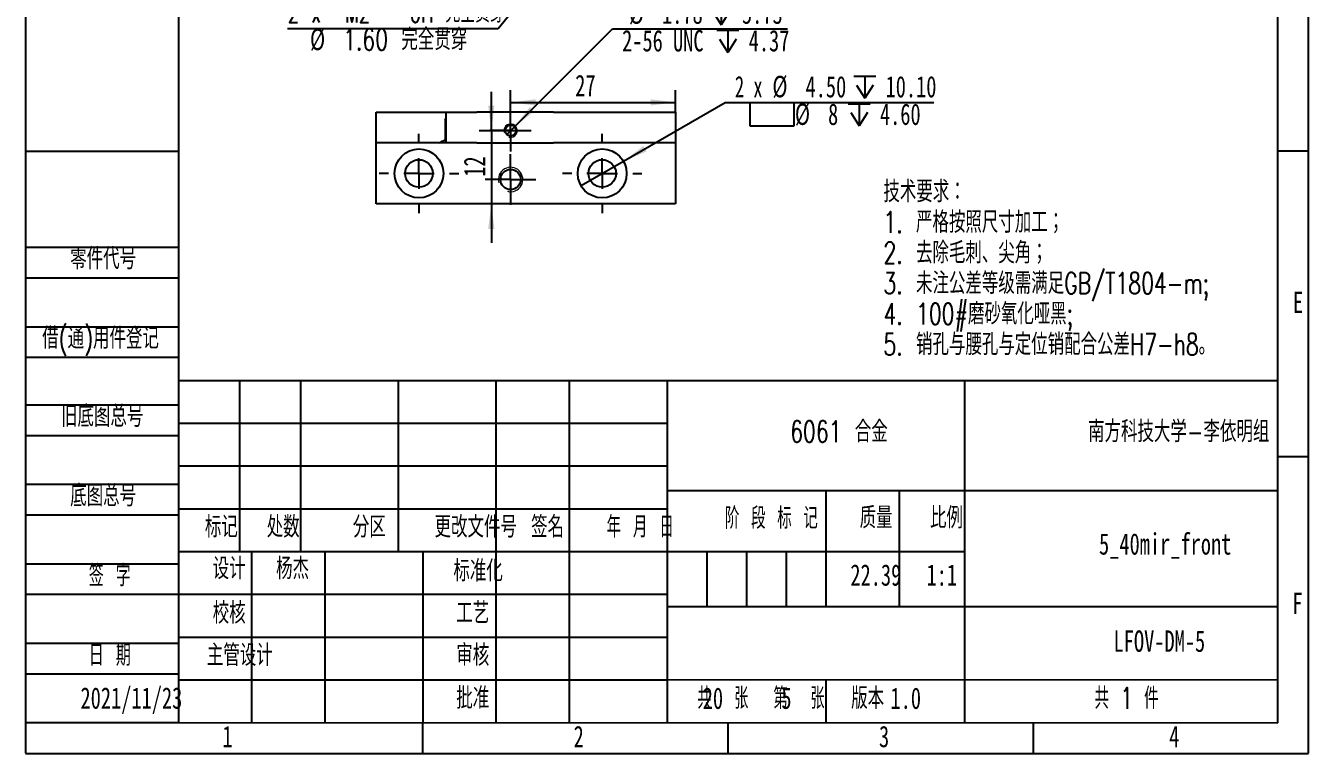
# Model space of a CAD drawing. Header units: millimetres. Extents: x 0 to 210, y 0 to 297.
# Drawn here: x 0 to 210, y 0 to 119.1 of the extents above; entities that cross this region are included whole.
import ezdxf

# ---------------------------------------------------------------- set-up
doc = ezdxf.new("R2010")
doc.units = ezdxf.units.MM
doc.layers.add('图框', color=7, linetype='Continuous')
doc.layers.add('图纸格式', color=7, linetype='Continuous')
doc.layers.add('根据设置的颜色创建', color=7, linetype='Continuous', lineweight=25)
doc.styles.add('SLDTEXTSTYLE0', font='TXT', dxfattribs={"width": 0.7, "bigfont": 'bigfont'})
doc.styles.add('SLDTEXTSTYLE1', font='TXT', dxfattribs={"width": 0.62, "bigfont": 'bigfont'})
doc.styles.add('SLDTEXTSTYLE2', font='TXT', dxfattribs={"width": 0.614286, "bigfont": 'bigfont'})
doc.styles.add('SLDTEXTSTYLE3', font='TXT', dxfattribs={"width": 0.6, "bigfont": 'bigfont'})
doc.styles.add('SLDTEXTSTYLE4', font='TXT', dxfattribs={"width": 0.633333, "bigfont": 'bigfont'})
doc.styles.add('SLDTEXTSTYLE5', font='TXT', dxfattribs={"width": 0.7})
doc.styles.add('SLDTEXTSTYLE7', font='TXT', dxfattribs={"width": 0.629412, "bigfont": 'bigfont'})
doc.styles.add('SLDTEXTSTYLE8', font='TXT', dxfattribs={"width": 0.633333})
doc.dimstyles.new('SLDDIMSTYLE14', dxfattribs={"dimtxt": 3.5, "dimasz": 4.08, "dimexe": 0, "dimexo": 0.0625, "dimgap": 0.875, "dimtad": 0, "dimtih": 1, "dimtoh": 1, "dimrnd": 1e-09, "dimzin": 4, "dimdsep": 46, "dimtxsty": 'SLDTEXTSTYLE5', "dimblk1": 'NONE', "dimsah": 1, "dimcen": 0, "dimadec": 0, "dimazin": 1, "dimtfac": 1, "dimtmove": 0, "dimatfit": 3, "dimldrblk": 'NONE', "dimfxl": 0, "dimfrac": 2, "dimtolj": 1, "dimtzin": 12, "dimarcsym": 0})
doc.dimstyles.new('SLDDIMSTYLE2', dxfattribs={"dimtxt": 3.5, "dimasz": 4.08, "dimexe": 0, "dimexo": 0.0625, "dimgap": 0.875, "dimtad": 2, "dimrnd": 1e-09, "dimzin": 12, "dimdsep": 46, "dimtxsty": 'SLDTEXTSTYLE5', "dimsah": 1, "dimcen": 0.09, "dimadec": 0, "dimazin": 3, "dimtfac": 1, "dimtofl": 0, "dimtmove": 0, "dimatfit": 3, "dimfxl": 0, "dimfrac": 2, "dimtolj": 1, "dimtzin": 12, "dimarcsym": 0})
doc.dimstyles.new('SLDDIMSTYLE3', dxfattribs={"dimtxt": 3.5, "dimasz": 4.08, "dimexe": 0, "dimexo": 0.0625, "dimgap": 0.875, "dimtad": 2, "dimrnd": 1e-09, "dimzin": 12, "dimdsep": 46, "dimtxsty": 'SLDTEXTSTYLE5', "dimsah": 1, "dimcen": 0.09, "dimadec": 0, "dimazin": 3, "dimtfac": 1, "dimtmove": 0, "dimatfit": 0, "dimfxl": 0, "dimfrac": 2, "dimtolj": 1, "dimtzin": 12, "dimarcsym": 0})
doc.dimstyles.new('SLDDIMSTYLE5', dxfattribs={"dimtxt": 3.5, "dimasz": 4.08, "dimexe": 0, "dimexo": 0.0625, "dimgap": 0.875, "dimtad": 0, "dimtih": 1, "dimtoh": 1, "dimdec": 6, "dimrnd": 1e-09, "dimzin": 12, "dimdsep": 46, "dimtxsty": 'SLDTEXTSTYLE5', "dimblk1": 'NONE', "dimsah": 1, "dimcen": 0, "dimadec": 0, "dimazin": 3, "dimtfac": 1, "dimtmove": 0, "dimatfit": 3, "dimldrblk": 'NONE', "dimfxl": 0, "dimfrac": 2, "dimtolj": 1, "dimtzin": 12, "dimarcsym": 0})
doc.dimstyles.new('SLDDIMSTYLE9', dxfattribs={"dimtxt": 3.5, "dimasz": 4.08, "dimexe": 0, "dimexo": 0.0625, "dimgap": 0.875, "dimtad": 0, "dimtih": 1, "dimtoh": 1, "dimrnd": 1e-09, "dimzin": 12, "dimdsep": 46, "dimtxsty": 'SLDTEXTSTYLE5', "dimblk1": 'NONE', "dimsah": 1, "dimcen": 0, "dimadec": 0, "dimazin": 3, "dimtfac": 1, "dimtmove": 0, "dimatfit": 3, "dimldrblk": 'NONE', "dimfxl": 0, "dimfrac": 2, "dimtolj": 1, "dimtzin": 12, "dimarcsym": 0})

# ---------------------------------------------------------------- blocks, each defined once
blk = doc.blocks.new('SW_NOTE_0')
at = {"layer": '图纸格式', "color": 0, "char_height": 3.5, "attachment_point": 1, "style": 'SLDTEXTSTYLE0'}
for s, insert in [('技术要求：', (0, 4.51)), ('1. 严格按照尺寸加工；', (0, -0.49)), ('2. 去除毛刺、尖角；', (0, -5.49)), ('3. 未注公差等级需满足GB/T1804-m;', (0, -10.49)), ('4. 100#磨砂氧化哑黑;', (0, -15.49)), ('5. 销孔与腰孔与定位销配合公差H7-h8。', (0, -20.49))]:
    blk.add_mtext(s, dxfattribs=dict(at, insert=insert))
blk = doc.blocks.new('_D_13')
at = {"layer": '根据设置的颜色创建'}
for p, q in [((100.54, 147.19), (77.36, 118.56)), ((101.55, 148.43), (100.54, 147.19)), ((77.36, 118.56), (42.89, 118.56))]:
    blk.add_line(p, q, dxfattribs=at)
blk.add_solid([(100.54, 147.19), (97.58, 144.34), (98.37, 143.7)], dxfattribs=at)
at = {"layer": '根据设置的颜色创建', "char_height": 3.5, "attachment_point": 1}
for s, insert, style in [('2 x  M2 - 6H 完全贯穿', (42.89, 123.07), 'SLDTEXTSTYLE7'), ('%%c', (46.55, 118.57), 'SLDTEXTSTYLE5'), ('1.60 完全贯穿', (51.98, 118.56), 'SLDTEXTSTYLE0')]:
    blk.add_mtext(s, dxfattribs=dict(at, insert=insert, style=style))
blk = doc.blocks.new('_None')
blk = doc.blocks.new('SW_SYMBOL_HOLE_DEPTH')
at = {"layer": '根据设置的颜色创建', "color": 0}
for p, q in [((0, 875), (800, 875)), ((100, 555), (400, 75)), ((400, 875), (400, 75)), ((700, 555), (400, 75))]:
    blk.add_line(p, q, dxfattribs=at)
blk = doc.blocks.new('SW_SYMBOL_HOLE_SPOT')
at = {"layer": '根据设置的颜色创建', "color": 0}
for p, q in [((0, 875), (0, 75)), ((1600, 75), (1600, 875)), ((0, 75), (1600, 75))]:
    blk.add_line(p, q, dxfattribs=at)
blk = doc.blocks.new('_D_38')
at = {"layer": '根据设置的颜色创建'}
for p, q in [((97.86, 96.88), (114.53, 106.51)), ((114.53, 106.51), (148.67, 106.51)), ((90.93, 92.88), (97.86, 96.88))]:
    blk.add_line(p, q, dxfattribs=at)
blk.add_solid([(97.86, 96.88), (101.65, 98.48), (101.14, 99.36)], dxfattribs=at)
at = {"layer": '根据设置的颜色创建', "xscale": 0.004511737089201878, "yscale": 0.004511737089201878, "zscale": 0.004511737089201878}
for name, p in [('SW_SYMBOL_HOLE_DEPTH', (135.57, 106.84)), ('SW_SYMBOL_HOLE_SPOT', (118.58, 102.33)), ('SW_SYMBOL_HOLE_DEPTH', (134.65, 102.33))]:
    blk.add_blockref(name, p, dxfattribs=at)
at = {"layer": '根据设置的颜色创建', "char_height": 3.5, "attachment_point": 1}
for s, insert, style in [('2 x', (116.12, 110.83), 'SLDTEXTSTYLE8'), ('%%c', (122.25, 110.85), 'SLDTEXTSTYLE5'), ('4.50', (127.68, 110.83), 'SLDTEXTSTYLE5'), ('10.10', (140.78, 110.83), 'SLDTEXTSTYLE5'), ('%%c', (125.94, 106.33), 'SLDTEXTSTYLE5'), ('8', (131.37, 106.32), 'SLDTEXTSTYLE5'), ('4.60', (139.86, 106.32), 'SLDTEXTSTYLE5')]:
    blk.add_mtext(s, dxfattribs=dict(at, insert=insert, style=style))
blk = doc.blocks.new('_D_39')
at = {"layer": '根据设置的颜色创建'}
for p, q in [((79.39, 105.27), (79.39, 108.51)), ((106.39, 104.88), (106.39, 108.51)), ((79.39, 106.51), (106.39, 106.51))]:
    blk.add_line(p, q, dxfattribs=at)
for points in [[(79.39, 106.51), (83.47, 106), (83.47, 107.02)], [(106.39, 106.51), (102.31, 107.02), (102.31, 106)]]:
    blk.add_solid(points, dxfattribs=at)
at = {"layer": '根据设置的颜色创建', "insert": (89.97, 111.02), "char_height": 3.5, "attachment_point": 1, "style": 'SLDTEXTSTYLE5'}
blk.add_mtext('27', dxfattribs=at)
blk = doc.blocks.new('_D_40')
at = {"layer": '根据设置的颜色创建'}
for p, q in [((76.24, 101.88), (76.24, 108.23)), ((79.39, 101.88), (74.24, 101.88)), ((76.24, 101.88), (76.24, 89.88)), ((76.24, 89.88), (76.24, 83.53))]:
    blk.add_line(p, q, dxfattribs=at)
for points in [[(76.24, 101.88), (76.75, 105.96), (75.73, 105.96)], [(76.24, 89.88), (75.73, 85.8), (76.75, 85.8)]]:
    blk.add_solid(points, dxfattribs=at)
at = {"layer": '根据设置的颜色创建', "insert": (71.73, 94.34), "char_height": 3.5, "attachment_point": 1, "rotation": 90, "style": 'SLDTEXTSTYLE5'}
blk.add_mtext('12', dxfattribs=at)
blk = doc.blocks.new('_D_41')
at = {"layer": '根据设置的颜色创建'}
for p, q in [((80.02, 102.51), (96.06, 118.54)), ((96.06, 118.54), (124.74, 118.54)), ((78.77, 101.26), (80.02, 102.51))]:
    blk.add_line(p, q, dxfattribs=at)
blk.add_solid([(80.02, 102.51), (83.27, 105.04), (82.55, 105.76)], dxfattribs=at)
at = {"layer": '根据设置的颜色创建', "xscale": 0.004511737089201878, "yscale": 0.004511737089201878, "zscale": 0.004511737089201878}
for p in [(112.06, 118.88), (113.17, 114.36)]:
    blk.add_blockref('SW_SYMBOL_HOLE_DEPTH', p, dxfattribs=at)
at = {"layer": '根据设置的颜色创建', "char_height": 3.5, "attachment_point": 1, "style": 'SLDTEXTSTYLE5'}
for s, insert in [('%%c', (98.76, 122.88)), ('1.78', (104.18, 122.87)), ('5.73', (117.27, 122.87)), ('2-56 UNC', (97.65, 118.35)), ('4.37', (118.38, 118.35))]:
    blk.add_mtext(s, dxfattribs=dict(at, insert=insert))
blk = doc.blocks.new('SW_CENTERMARKSYMBOL_9')
at = {"layer": '根据设置的颜色创建', "color": 0}
for p, q in [((0, 2.5), (0, 3.389)), ((0, 0), (0, 2.5)), ((-2.5, 0), (-3.389, 0)), ((0, 0), (-2.5, 0)), ((0, 0), (0, -2.5)), ((0, 0), (2.5, 0)), ((2.5, 0), (3.389, 0)), ((0, -2.5), (0, -3.389))]:
    blk.add_line(p, q, dxfattribs=at)
blk = doc.blocks.new('SW_CENTERMARKSYMBOL_10')
at = {"layer": '根据设置的颜色创建', "color": 0}
for p, q in [((0, 5), (0, 6.5)), ((0, 0), (0, 2.5)), ((-5, 0), (-6.5, 0)), ((0, 0), (-2.5, 0)), ((0, 0), (0, -2.5)), ((0, 0), (2.5, 0)), ((5, 0), (6.5, 0)), ((0, -5), (0, -6.5))]:
    blk.add_line(p, q, dxfattribs=at)
blk = doc.blocks.new('SW_CENTERMARKSYMBOL_11')
at = {"layer": '根据设置的颜色创建', "color": 0}
for p, q in [((0, 5), (0, 6.5)), ((0, 0), (0, 2.5)), ((-5, 0), (-6.5, 0)), ((0, 0), (-2.5, 0)), ((0, 0), (0, -2.5)), ((0, 0), (2.5, 0)), ((5, 0), (6.5, 0)), ((0, -5), (0, -6.5))]:
    blk.add_line(p, q, dxfattribs=at)
blk = doc.blocks.new('SW_CENTERMARKSYMBOL_12')
at = {"layer": '根据设置的颜色创建', "color": 0}
for p, q in [((0, 2.5), (0, 4.15)), ((0, 0), (0, 2.5)), ((-2.5, 0), (-4.15, 0)), ((0, 0), (-2.5, 0)), ((0, 0), (0, -2.5)), ((0, 0), (2.5, 0)), ((2.5, 0), (4.15, 0)), ((0, -2.5), (0, -4.15))]:
    blk.add_line(p, q, dxfattribs=at)

msp = doc.modelspace()

# ---------------------------------------------------------------- linework, layer by layer
at = {"color": 7, "linetype": 'Continuous', "lineweight": 25}
for p, q in [((57.3947794, 99.8836063), (57.3947794, 104.8836063)), ((57.3947794, 104.8836063), (68.8547794, 104.8836063)), ((68.6705079, 103.8836063), (68.6705079, 100.3836063)), ((68.6705079, 103.8836063), (68.8547794, 103.8836063)), ((68.8547794, 99.8836063), (68.8547794, 104.8836063)), ((68.8547794, 104.8836063), (73.8547794, 104.8836063)), ((86.3947794, 104.8836063), (73.8547794, 104.8836063)), ((86.3947794, 104.8836063), (106.3947794, 104.8836063)), ((106.3947794, 104.8836063), (106.3947794, 99.8836063)), ((67.7603477, 99.8836063), (57.3947794, 99.8836063)), ((57.3947794, 89.8836063), (57.3947794, 99.8836063)), ((68.8547794, 99.8836063), (67.7603477, 99.8836063)), ((68.6705079, 100.3836063), (68.8547794, 100.3836063)), ((73.8547794, 99.8836063), (68.8547794, 99.8836063)), ((73.8547794, 99.8836063), (86.3947794, 99.8836063)), ((106.3947794, 99.8836063), (86.3947794, 99.8836063)), ((106.3947794, 99.8836063), (106.3947794, 89.8836063)), ((106.3947794, 89.8836063), (57.3947794, 89.8836063))]:
    msp.add_line(p, q, dxfattribs=at)
for centre, radius in [((79.3947794, 101.8836063), 0.889), ((64.3947794, 94.8836063), 4), ((94.3947794, 94.8836063), 4), ((64.3947794, 94.8836063), 2.25), ((94.3947794, 94.8836063), 2.25), ((79.3947794, 93.8836063), 1.65)]:
    msp.add_circle(centre, radius, dxfattribs=at)
at = {"color": 7, "linetype": 'Continuous', "lineweight": 18}
for centre, radius in [((79.3947794, 101.8836063), 1.0922), ((79.3947794, 93.8836063), 2)]:
    msp.add_arc(centre, radius, 255, 195, dxfattribs=at)
at = {"color": 7, "linetype": 'Continuous', "lineweight": 25}
msp.add_open_spline([(67.7603477, 99.8836063), (68.061972, 100.0539572), (68.3652934, 100.2207604), (68.6705079, 100.3836063)], degree=3, dxfattribs=at)
at = {"layer": '图框'}
for p, q in [((0, 297), (0, 0)), ((210, 0), (210, 297)), ((0, 98.5), (25, 98.5)), ((210, 98.5), (205, 98.5)), ((0, 82.7905937), (25, 82.7905937)), ((0, 77.7905937), (25, 77.7905937)), ((0, 69.7905937), (25, 69.7905937)), ((0, 64.7905937), (25, 64.7905937)), ((25.0132567, 61.0216466), (24.9981028, 5.0216486)), ((0, 57), (25, 57)), ((25, 54), (105, 54)), ((0, 52), (25, 52)), ((210, 48.5), (205, 48.5)), ((25, 47), (105, 47)), ((0, 44), (25, 44)), ((0, 39), (25, 39)), ((111.5, 33), (111.5, 24)), ((118, 33), (118, 24)), ((124.5, 33), (124.5, 24)), ((0, 31), (25, 31)), ((0, 26), (25, 26)), ((0, 18), (25, 18)), ((0, 13), (25, 13)), ((-0.0018962, 5.0284138), (24.9981028, 5.0216486)), ((64.9999923, -0.0284139), (64.9999923, 4.9715861)), ((153.6900128, 4.9971558), (153.6900128, 4.986824)), ((165, -0.0284139), (165, 4.9837635)), ((-0.0000077, -0.0284139), (209.9999923, -0.0284139))]:
    msp.add_line(p, q, dxfattribs=at)
at = {"layer": '图框', "lineweight": 25}
for p, q in [((25, 292), (25, 5)), ((205, 4.9729393), (205, 292)), ((25, 61), (205, 61)), ((35, 61), (35, 33)), ((45, 61), (45, 33)), ((61, 61), (61, 33)), ((77, 61), (77, 5)), ((89, 61), (89, 5)), ((105, 61), (105, 4.9999997)), ((153.6900128, 60.9868322), (153.6900128, 4.9971558)), ((105, 43), (205, 43)), ((131, 43), (131, 24)), ((143, 43), (143, 24)), ((25, 40), (105, 40)), ((25, 33), (105, 33)), ((37, 33), (37, 5)), ((49, 33), (49, 5)), ((64.9999923, 32.9715861), (64.9999923, 4.9715861)), ((105.013297, 32.9868281), (153.6900128, 32.9868281)), ((25, 26), (105, 26)), ((105, 24), (205, 24)), ((25, 19), (105, 19)), ((24.9999971, 12.0216484), (105, 12.0216484)), ((105, 12.0216484), (205, 12.0487089)), ((131, 12.0286841), (131, 4.992964)), ((24.9981028, 5.0216486), (205, 4.9729393)), ((114.9990514, -0.0284139), (114.9990514, 4.997294))]:
    msp.add_line(p, q, dxfattribs=at)

# ---------------------------------------------------------------- block references
at = {"layer": '图纸格式'}
msp.add_blockref('SW_NOTE_0', (140.4315791, 89.1507935), dxfattribs=at)
at = {"layer": '根据设置的颜色创建'}
for name, p in [('SW_CENTERMARKSYMBOL_9', (79.3947794, 101.8836063)), ('SW_CENTERMARKSYMBOL_11', (64.3947794, 94.8836063)), ('SW_CENTERMARKSYMBOL_10', (94.3947794, 94.8836063)), ('SW_CENTERMARKSYMBOL_12', (79.3947794, 93.8836063))]:
    msp.add_blockref(name, p, dxfattribs=at)

# ---------------------------------------------------------------- texts
at = {"layer": '图框', "char_height": 3.5}
for s, insert, attachment_point, style in [('零件代号', (7.2921167, 82.703292), 1, 'SLDTEXTSTYLE0'), ('E', (208.3178819, 75.5357757), 2, 'SLDTEXTSTYLE5'), ('借(通)用件登记', (2.7046163, 69.6777326), 1, 'SLDTEXTSTYLE0'), ('旧底图总号', (5.7921164, 56.9053), 1, 'SLDTEXTSTYLE0'), ('6061 合金', (133.1513393, 54.3990529), 2, 'SLDTEXTSTYLE0'), ('南方科技大学-李依明组', (188.7790183, 54.3990529), 2, 'SLDTEXTSTYLE0'), ('底图总号', (7.2921167, 43.8852641), 1, 'SLDTEXTSTYLE0'), ('阶 段 标 记', (122.0830501, 40.2162471), 2, 'SLDTEXTSTYLE2'), ('质量', (139.226661, 40.2861817), 2, 'SLDTEXTSTYLE0'), ('比例', (150.7591423, 40.2861817), 2, 'SLDTEXTSTYLE0'), ('标记', (32.0401075, 38.7885598), 2, 'SLDTEXTSTYLE0'), ('处数', (42.160637, 38.7885598), 2, 'SLDTEXTSTYLE0'), ('分区', (56.2599008, 38.7885598), 2, 'SLDTEXTSTYLE0'), ('更改文件号', (73.6804743, 38.7885598), 2, 'SLDTEXTSTYLE0'), ('签名', (85.4411077, 38.7885598), 2, 'SLDTEXTSTYLE0'), ('年 月 日', (100.6172965, 38.7885598), 2, 'SLDTEXTSTYLE1'), ('5_40mir_front', (186.5635669, 35.9934112), 2, 'SLDTEXTSTYLE5'), ('设计', (33.310827, 31.9727612), 2, 'SLDTEXTSTYLE0'), ('杨杰', (43.691887, 31.9727615), 2, 'SLDTEXTSTYLE0'), ('标准化', (74.0740412, 31.5920386), 2, 'SLDTEXTSTYLE0'), ('签 字', (13.7674931, 30.806994), 2, 'SLDTEXTSTYLE4'), ('22.39', (139.1880273, 30.9083536), 2, 'SLDTEXTSTYLE5'), ('1:1', (149.9862256, 30.9083536), 2, 'SLDTEXTSTYLE5'), ('F', (208.2243055, 26.2857757), 2, 'SLDTEXTSTYLE5'), ('校核', (33.310827, 24.7021677), 2, 'SLDTEXTSTYLE0'), ('工艺', (73.1966105, 24.7021677), 2, 'SLDTEXTSTYLE0'), ('LFOV-DM-5', (185.6120044, 20.0842047), 2, 'SLDTEXTSTYLE5'), ('日 期', (13.7674931, 17.7869982), 2, 'SLDTEXTSTYLE4'), ('主管设计', (35.0608271, 17.7879105), 2, 'SLDTEXTSTYLE0'), ('审核', (73.1966105, 17.7973832), 2, 'SLDTEXTSTYLE0'), ('2021/11/23', (17.3105192, 10.7783984), 2, 'SLDTEXTSTYLE5'), ('批准', (73.199041, 10.7783982), 2, 'SLDTEXTSTYLE0'), ('共  张', (114.1366995, 10.7483197), 2, 'SLDTEXTSTYLE3'), ('20', (110.8485013, 10.74832), 1, 'SLDTEXTSTYLE5'), ('第  张', (126.6114846, 10.7483197), 2, 'SLDTEXTSTYLE3'), ('5', (123.7235415, 10.74832), 1, 'SLDTEXTSTYLE5'), ('版本', (137.8522733, 10.7483197), 2, 'SLDTEXTSTYLE0'), ('1.0', (141.5890189, 10.74832), 1, 'SLDTEXTSTYLE5'), ('共 1 件', (174.9856153, 10.7483197), 1, 'SLDTEXTSTYLE1'), ('1', (33.0444444, 4.4756795), 2, 'SLDTEXTSTYLE5'), ('2', (90.5444444, 4.4756795), 2, 'SLDTEXTSTYLE5'), ('3', (140.5444444, 4.4756795), 2, 'SLDTEXTSTYLE5'), ('4', (188.0444444, 4.4756795), 2, 'SLDTEXTSTYLE5')]:
    msp.add_mtext(s, dxfattribs=dict(at, insert=insert, attachment_point=attachment_point, style=style))

# ---------------------------------------------------------------- dimensions: what is measured, and where the dimension line sits
at = {"layer": '根据设置的颜色创建'}
dim = msp.add_diameter_dim_2p(p1=(101.5488313, 148.4301416), p2=(100.5419978, 147.186644), text='2 x  M2 - 6H 完全贯穿\\P%%c 1.60 完全贯穿\\P', dimstyle='SLDDIMSTYLE5', override={"dimpost": '<>'}, dxfattribs=at)
dim.commit()
dim.dimension.update_dxf_attribs({"geometry": '_D_13', "text_midpoint": (59.3321298, 118.468074), "dimtype": 163})
for p1, p2, text, dimstyle, picture, middle in [((78.7660729, 101.255077), (80.0234859, 102.5121357), '<> {\\fGDT;x} 5.73\\P2-56 UNC  {\\fGDT;x} 4.37\\P', 'SLDDIMSTYLE9', '_D_41', (111.1907258, 118.3570974)), ((90.9303282, 92.884212), (97.8592306, 96.8830007), '2 x <> {\\fGDT;x} 10.10\\P{\\fGDT;v}%%c 8 {\\fGDT;x} 4.60\\P', 'SLDDIMSTYLE14', '_D_38', (132.3966098, 106.3208505))]:
    dim = msp.add_diameter_dim_2p(p1=p1, p2=p2, text=text, dimstyle=dimstyle, dxfattribs=at)
    dim.commit()
    dim.dimension.update_dxf_attribs({"geometry": picture, "text_midpoint": middle, "dimtype": 163})
for base, p1, p2, angle, dimstyle, picture, middle in [((106.3947794, 106.5105628), (79.3947794, 105.2726063), (106.3947794, 104.8836063), 0, 'SLDDIMSTYLE2', '_D_39', (91.5036773, 106.5105628)), ((76.242157, 89.8836063), (79.3947794, 101.8836063), (57.3947794, 89.8836063), 90, 'SLDDIMSTYLE3', '_D_40', (76.242157, 95.8783958))]:
    dim = msp.add_linear_dim(base=base, p1=p1, p2=p2, angle=angle, dimstyle=dimstyle, dxfattribs=at)
    dim.commit()
    dim.dimension.update_dxf_attribs({"geometry": picture, "text_midpoint": middle, "dimtype": 160})

doc.saveas('drawing.dxf')
